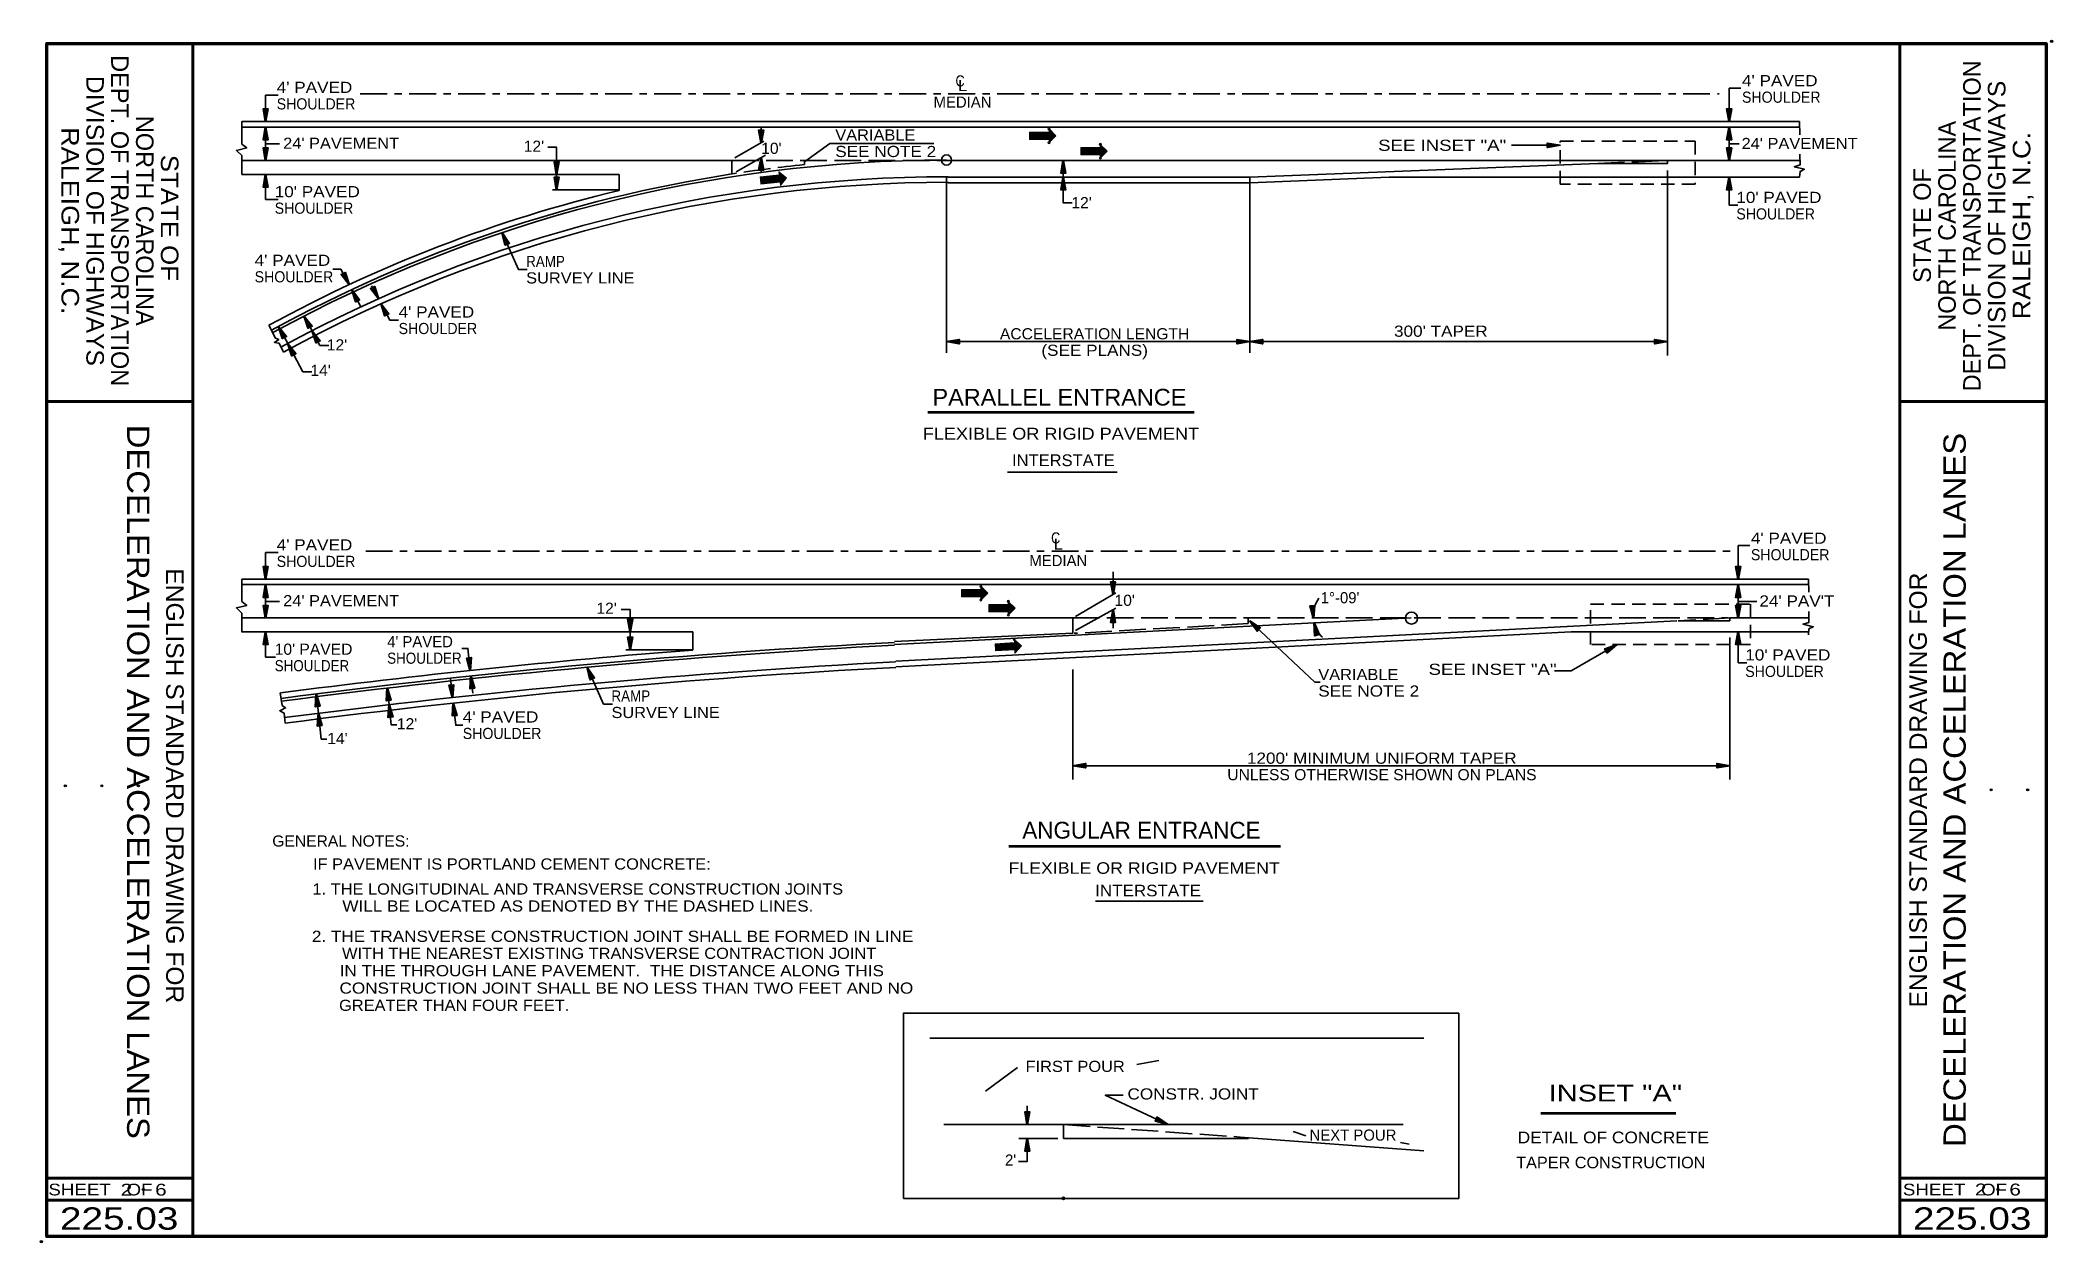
# Model space of a CAD drawing. Header units: feet. Extents: x 9999.9 to 10027, y 9999.9 to 10016.1.
import ezdxf
from ezdxf.enums import TextEntityAlignment as Align

# ---------------------------------------------------------------- set-up
doc = ezdxf.new("R2010")
doc.units = ezdxf.units.FT
doc.header["$LTSCALE"] = 0.06
doc.header["$PDMODE"] = 32
doc.header["$PDSIZE"] = 0.03
for name, pattern in [('LONG_DASH_SHORT_DASH', [9.9, 6, -1.2, 1.5, -1.2]), ('LONG_DASHED', [7.5, 6, -1.5]), ('MEDIUM_DASHED', [4.5, 3, -1.5])]:
    doc.linetypes.add(name, pattern=pattern)
for name, color, linetype, lineweight in [('14', 7, 'Continuous', 13), ('18', 7, 'Continuous', 90), ('2', 7, 'Continuous', 40), ('3', 7, 'Continuous', 35), ('60', 7, 'Continuous', 60)]:
    doc.layers.add(name, color=color, linetype=linetype, lineweight=lineweight)
doc.layers.add('61', color=7, linetype='Continuous')
doc.layers.add('63', color=7, linetype='Continuous')

msp = doc.modelspace()

# ---------------------------------------------------------------- hatches: boundary and pattern name
at = {"layer": '2'}
for points in [[(10002.946, 10015.01), (10002.916, 10015.181), (10002.976, 10015.181)], [(10022.661, 10015.01), (10022.631, 10015.181), (10022.691, 10015.181)], [(10002.946, 10014.935), (10002.976, 10014.764), (10002.916, 10014.764)], [(10009.622, 10014.726), (10009.592, 10014.896), (10009.652, 10014.896)], [(10022.661, 10014.935), (10022.691, 10014.764), (10022.631, 10014.764)], [(10002.946, 10014.485), (10002.916, 10014.655), (10002.976, 10014.655)], [(10009.622, 10014.528), (10009.652, 10014.358), (10009.592, 10014.358)], [(10020.385, 10014.692), (10020.214, 10014.662), (10020.214, 10014.722)], [(10022.661, 10014.485), (10022.631, 10014.655), (10022.691, 10014.655)], [(10002.946, 10014.298), (10002.976, 10014.127), (10002.916, 10014.127)], [(10006.867, 10014.298), (10006.837, 10014.468), (10006.897, 10014.468)], [(10006.867, 10014.092), (10006.837, 10014.263), (10006.897, 10014.263)], [(10013.691, 10014.485), (10013.721, 10014.314), (10013.661, 10014.314)], [(10013.691, 10014.26), (10013.721, 10014.09), (10013.661, 10014.09)], [(10022.661, 10014.26), (10022.691, 10014.09), (10022.631, 10014.09)], [(10006.131, 10013.515), (10006.227, 10013.371), (10006.172, 10013.347)], [(10004.071, 10012.814), (10003.964, 10012.951), (10004.018, 10012.979)], [(10004.107, 10012.748), (10004.212, 10012.612), (10004.16, 10012.584)], [(10004.466, 10012.625), (10004.36, 10012.762), (10004.413, 10012.789)], [(10003.467, 10012.393), (10003.574, 10012.258), (10003.521, 10012.229)], [(10004.502, 10012.559), (10004.608, 10012.422), (10004.554, 10012.394)], [(10003.12, 10012.254), (10003.227, 10012.118), (10003.174, 10012.09)], [(10003.573, 10012.195), (10003.68, 10012.06), (10003.627, 10012.031)], [(10012.117, 10012.048), (10012.287, 10012.078), (10012.287, 10012.018)], [(10016.204, 10012.048), (10016.034, 10012.018), (10016.034, 10012.078)], [(10016.204, 10012.048), (10016.374, 10012.078), (10016.374, 10012.018)], [(10021.83, 10012.048), (10021.659, 10012.018), (10021.659, 10012.078)], [(10003.245, 10012.022), (10003.352, 10011.887), (10003.299, 10011.858)], [(10002.946, 10008.852), (10002.916, 10009.022), (10002.976, 10009.022)], [(10022.781, 10008.852), (10022.751, 10009.022), (10022.811, 10009.022)], [(10002.946, 10008.776), (10002.976, 10008.606), (10002.916, 10008.606)], [(10014.362, 10008.643), (10014.332, 10008.814), (10014.392, 10008.814)], [(10022.781, 10008.776), (10022.811, 10008.606), (10022.751, 10008.606)], [(10002.946, 10008.326), (10002.916, 10008.497), (10002.976, 10008.497)], [(10007.857, 10008.14), (10007.827, 10008.311), (10007.887, 10008.311)], [(10014.362, 10008.439), (10014.392, 10008.269), (10014.332, 10008.269)], [(10016.199, 10008.29), (10016.344, 10008.196), (10016.302, 10008.152)], [(10017.061, 10008.324), (10017.016, 10008.492), (10017.076, 10008.497)], [(10022.781, 10008.328), (10022.751, 10008.498), (10022.811, 10008.498)], [(10002.946, 10008.139), (10002.976, 10007.969), (10002.916, 10007.969)], [(10007.857, 10007.898), (10007.827, 10008.068), (10007.887, 10008.068)], [(10017.07, 10008.263), (10017.139, 10008.104), (10017.081, 10008.09)], [(10022.781, 10008.14), (10022.811, 10007.97), (10022.751, 10007.97)], [(10005.703, 10007.622), (10005.655, 10007.788), (10005.715, 10007.795)], [(10021.149, 10007.972), (10021.017, 10007.861), (10020.987, 10007.914)], [(10005.711, 10007.548), (10005.759, 10007.382), (10005.7, 10007.375)], [(10007.28, 10007.665), (10007.376, 10007.521), (10007.32, 10007.497)], [(10003.629, 10007.306), (10003.677, 10007.141), (10003.617, 10007.134)], [(10004.586, 10007.388), (10004.634, 10007.222), (10004.574, 10007.215)], [(10005.466, 10007.257), (10005.418, 10007.423), (10005.477, 10007.43)], [(10003.657, 10007.045), (10003.705, 10006.879), (10003.646, 10006.872)], [(10004.61, 10007.161), (10004.658, 10006.996), (10004.599, 10006.988)], [(10005.475, 10007.183), (10005.523, 10007.017), (10005.463, 10007.01)], [(10013.818, 10006.34), (10013.989, 10006.37), (10013.989, 10006.31)], [(10022.67, 10006.34), (10022.499, 10006.31), (10022.499, 10006.37)], [(10013.206, 10001.508), (10013.176, 10001.678), (10013.236, 10001.678)], [(10015.098, 10001.508), (10014.932, 10001.553), (10014.957, 10001.607)], [(10013.206, 10001.321), (10013.236, 10001.15), (10013.176, 10001.15)]]:
    msp.add_hatch(color=256, dxfattribs=at).paths.add_polyline_path(points)

# ---------------------------------------------------------------- linework, layer by layer
at = {"layer": '14'}
for p, q in [((10013.238, 10014.868), (10013.544, 10014.868)), ((10013.238, 10014.865), (10013.546, 10014.865)), ((10013.238, 10014.863), (10013.548, 10014.863)), ((10013.238, 10014.86), (10013.551, 10014.86)), ((10013.238, 10014.857), (10013.554, 10014.857)), ((10013.238, 10014.854), (10013.557, 10014.854)), ((10013.238, 10014.852), (10013.559, 10014.852)), ((10013.238, 10014.85), (10013.562, 10014.85)), ((10013.238, 10014.847), (10013.564, 10014.847)), ((10013.238, 10014.845), (10013.566, 10014.845)), ((10013.238, 10014.841), (10013.57, 10014.841)), ((10013.238, 10014.839), (10013.572, 10014.839)), ((10013.238, 10014.836), (10013.575, 10014.836)), ((10013.238, 10014.834), (10013.577, 10014.834)), ((10013.238, 10014.832), (10013.58, 10014.832)), ((10013.238, 10014.829), (10013.582, 10014.829)), ((10013.238, 10014.826), (10013.586, 10014.826)), ((10013.238, 10014.823), (10013.588, 10014.823)), ((10013.238, 10014.821), (10013.59, 10014.821)), ((10013.238, 10014.818), (10013.59, 10014.818)), ((10013.238, 10014.816), (10013.588, 10014.816)), ((10013.238, 10014.814), (10013.586, 10014.814)), ((10013.238, 10014.811), (10013.583, 10014.811)), ((10013.238, 10014.808), (10013.58, 10014.808)), ((10013.238, 10014.805), (10013.577, 10014.805)), ((10013.238, 10014.803), (10013.575, 10014.803)), ((10013.238, 10014.8), (10013.572, 10014.8)), ((10013.238, 10014.798), (10013.57, 10014.798)), ((10013.238, 10014.796), (10013.568, 10014.796)), ((10013.238, 10014.792), (10013.564, 10014.792)), ((10013.238, 10014.79), (10013.562, 10014.79)), ((10013.238, 10014.787), (10013.559, 10014.787)), ((10013.238, 10014.785), (10013.557, 10014.785)), ((10013.238, 10014.782), (10013.554, 10014.782)), ((10013.499, 10014.91), (10013.502, 10014.91)), ((10013.499, 10014.906), (10013.505, 10014.906)), ((10013.499, 10014.904), (10013.508, 10014.904)), ((10013.499, 10014.901), (10013.51, 10014.901)), ((10013.499, 10014.899), (10013.512, 10014.899)), ((10013.499, 10014.896), (10013.515, 10014.896)), ((10013.499, 10014.894), (10013.517, 10014.894)), ((10013.499, 10014.89), (10013.521, 10014.89)), ((10013.499, 10014.888), (10013.523, 10014.888)), ((10013.499, 10014.886), (10013.526, 10014.886)), ((10013.499, 10014.883), (10013.528, 10014.883)), ((10013.499, 10014.881), (10013.53, 10014.881)), ((10013.499, 10014.878), (10013.533, 10014.878)), ((10013.499, 10014.876), (10013.535, 10014.876)), ((10013.499, 10014.872), (10013.539, 10014.872)), ((10013.499, 10014.87), (10013.541, 10014.87)), ((10013.238, 10014.776), (10013.548, 10014.776)), ((10013.238, 10014.774), (10013.546, 10014.774)), ((10013.238, 10014.772), (10013.544, 10014.772)), ((10013.499, 10014.769), (10013.541, 10014.769)), ((10013.499, 10014.767), (10013.539, 10014.767)), ((10013.499, 10014.764), (10013.536, 10014.764)), ((10013.499, 10014.761), (10013.533, 10014.761)), ((10013.499, 10014.758), (10013.53, 10014.758)), ((10013.499, 10014.756), (10013.528, 10014.756)), ((10013.499, 10014.754), (10013.526, 10014.754)), ((10013.499, 10014.751), (10013.523, 10014.751)), ((10013.499, 10014.749), (10013.521, 10014.749)), ((10013.499, 10014.746), (10013.518, 10014.746)), ((10013.499, 10014.743), (10013.515, 10014.743)), ((10013.499, 10014.74), (10013.512, 10014.74)), ((10013.499, 10014.738), (10013.51, 10014.738)), ((10013.499, 10014.736), (10013.508, 10014.736)), ((10013.499, 10014.733), (10013.505, 10014.733)), ((10013.499, 10014.731), (10013.503, 10014.731)), ((10013.929, 10014.659), (10014.235, 10014.659)), ((10013.929, 10014.656), (10014.237, 10014.656)), ((10013.929, 10014.654), (10014.24, 10014.654)), ((10013.929, 10014.652), (10014.242, 10014.652)), ((10013.929, 10014.648), (10014.246, 10014.648)), ((10013.929, 10014.646), (10014.248, 10014.646)), ((10013.929, 10014.643), (10014.25, 10014.643)), ((10013.929, 10014.641), (10014.253, 10014.641)), ((10013.929, 10014.638), (10014.255, 10014.638)), ((10013.929, 10014.636), (10014.258, 10014.636)), ((10013.929, 10014.632), (10014.261, 10014.632)), ((10013.929, 10014.63), (10014.264, 10014.63)), ((10013.929, 10014.628), (10014.266, 10014.628)), ((10013.929, 10014.625), (10014.268, 10014.625)), ((10013.929, 10014.623), (10014.271, 10014.623)), ((10013.929, 10014.62), (10014.273, 10014.62)), ((10013.929, 10014.617), (10014.277, 10014.617)), ((10013.929, 10014.614), (10014.279, 10014.614)), ((10013.929, 10014.612), (10014.282, 10014.612)), ((10013.929, 10014.61), (10014.282, 10014.61)), ((10013.929, 10014.607), (10014.279, 10014.607)), ((10013.929, 10014.605), (10014.277, 10014.605)), ((10013.929, 10014.602), (10014.274, 10014.602)), ((10013.929, 10014.599), (10014.271, 10014.599)), ((10013.929, 10014.596), (10014.268, 10014.596)), ((10013.929, 10014.594), (10014.266, 10014.594)), ((10013.929, 10014.592), (10014.264, 10014.592)), ((10013.929, 10014.589), (10014.261, 10014.589)), ((10013.929, 10014.587), (10014.259, 10014.587)), ((10013.929, 10014.583), (10014.255, 10014.583)), ((10013.929, 10014.581), (10014.253, 10014.581)), ((10013.929, 10014.578), (10014.25, 10014.578)), ((10013.929, 10014.576), (10014.248, 10014.576)), ((10013.929, 10014.574), (10014.246, 10014.574)), ((10013.929, 10014.568), (10014.24, 10014.568)), ((10013.929, 10014.565), (10014.237, 10014.565)), ((10013.929, 10014.563), (10014.235, 10014.563)), ((10014.19, 10014.701), (10014.193, 10014.701)), ((10014.19, 10014.697), (10014.196, 10014.697)), ((10014.19, 10014.695), (10014.199, 10014.695)), ((10014.19, 10014.692), (10014.201, 10014.692)), ((10014.19, 10014.69), (10014.204, 10014.69)), ((10014.19, 10014.688), (10014.206, 10014.688)), ((10014.19, 10014.685), (10014.208, 10014.685)), ((10014.19, 10014.682), (10014.212, 10014.682)), ((10014.19, 10014.679), (10014.214, 10014.679)), ((10014.19, 10014.677), (10014.217, 10014.677)), ((10014.19, 10014.674), (10014.219, 10014.674)), ((10014.19, 10014.672), (10014.222, 10014.672)), ((10014.19, 10014.67), (10014.224, 10014.67)), ((10014.19, 10014.667), (10014.226, 10014.667)), ((10014.19, 10014.664), (10014.23, 10014.664)), ((10014.19, 10014.661), (10014.232, 10014.661)), ((10014.19, 10014.56), (10014.232, 10014.56)), ((10014.19, 10014.558), (10014.23, 10014.558)), ((10014.19, 10014.556), (10014.228, 10014.556)), ((10014.19, 10014.552), (10014.224, 10014.552)), ((10014.19, 10014.55), (10014.222, 10014.55)), ((10014.19, 10014.547), (10014.219, 10014.547)), ((10014.19, 10014.545), (10014.217, 10014.545)), ((10014.19, 10014.542), (10014.214, 10014.542)), ((10014.19, 10014.54), (10014.212, 10014.54)), ((10014.19, 10014.538), (10014.21, 10014.538)), ((10014.19, 10014.534), (10014.206, 10014.534)), ((10014.19, 10014.532), (10014.204, 10014.532)), ((10014.19, 10014.529), (10014.201, 10014.529)), ((10014.19, 10014.527), (10014.199, 10014.527)), ((10014.19, 10014.524), (10014.196, 10014.524)), ((10014.19, 10014.522), (10014.194, 10014.522)), ((10009.606, 10014.265), (10009.91, 10014.298)), ((10009.606, 10014.263), (10009.912, 10014.295)), ((10009.606, 10014.26), (10009.916, 10014.293)), ((10009.606, 10014.258), (10009.918, 10014.29)), ((10009.608, 10014.254), (10009.921, 10014.288)), ((10009.608, 10014.252), (10009.924, 10014.286)), ((10009.608, 10014.25), (10009.927, 10014.283)), ((10009.608, 10014.247), (10009.93, 10014.281)), ((10009.609, 10014.245), (10009.933, 10014.278)), ((10009.609, 10014.242), (10009.935, 10014.276)), ((10009.609, 10014.24), (10009.939, 10014.274)), ((10009.609, 10014.236), (10009.941, 10014.271)), ((10009.609, 10014.234), (10009.944, 10014.27)), ((10009.61, 10014.232), (10009.947, 10014.268)), ((10009.61, 10014.229), (10009.95, 10014.265)), ((10009.61, 10014.227), (10009.953, 10014.263)), ((10009.61, 10014.224), (10009.956, 10014.26)), ((10009.611, 10014.222), (10009.958, 10014.258)), ((10009.611, 10014.218), (10009.962, 10014.256)), ((10009.611, 10014.216), (10009.962, 10014.253)), ((10009.611, 10014.214), (10009.959, 10014.251)), ((10009.612, 10014.211), (10009.957, 10014.247)), ((10009.612, 10014.209), (10009.954, 10014.245)), ((10009.612, 10014.206), (10009.952, 10014.241)), ((10009.612, 10014.203), (10009.951, 10014.239)), ((10009.861, 10014.336), (10009.862, 10014.336)), ((10009.862, 10014.334), (10009.864, 10014.334)), ((10009.862, 10014.331), (10009.867, 10014.331)), ((10009.862, 10014.329), (10009.87, 10014.33)), ((10009.862, 10014.326), (10009.873, 10014.328)), ((10009.863, 10014.324), (10009.875, 10014.325)), ((10009.863, 10014.32), (10009.879, 10014.323)), ((10009.863, 10014.318), (10009.881, 10014.32)), ((10009.863, 10014.316), (10009.885, 10014.318)), ((10009.863, 10014.313), (10009.887, 10014.316)), ((10009.864, 10014.311), (10009.89, 10014.313)), ((10009.864, 10014.308), (10009.893, 10014.311)), ((10009.864, 10014.306), (10009.896, 10014.308)), ((10009.864, 10014.302), (10009.898, 10014.306)), ((10009.866, 10014.3), (10009.902, 10014.304)), ((10009.866, 10014.298), (10009.904, 10014.301)), ((10009.866, 10014.295), (10009.908, 10014.3)), ((10009.612, 10014.2), (10009.948, 10014.236)), ((10009.614, 10014.198), (10009.946, 10014.233)), ((10009.614, 10014.196), (10009.944, 10014.23)), ((10009.614, 10014.193), (10009.941, 10014.228)), ((10009.614, 10014.191), (10009.939, 10014.224)), ((10009.615, 10014.188), (10009.936, 10014.222)), ((10009.615, 10014.185), (10009.934, 10014.218)), ((10009.615, 10014.182), (10009.932, 10014.216)), ((10009.615, 10014.18), (10009.929, 10014.214)), ((10009.616, 10014.175), (10009.924, 10014.208)), ((10009.616, 10014.173), (10009.922, 10014.205)), ((10009.616, 10014.17), (10009.921, 10014.202)), ((10009.876, 10014.194), (10009.918, 10014.199)), ((10009.876, 10014.192), (10009.916, 10014.196)), ((10009.876, 10014.19), (10009.914, 10014.193)), ((10009.878, 10014.187), (10009.911, 10014.191)), ((10009.878, 10014.185), (10009.909, 10014.187)), ((10009.878, 10014.181), (10009.906, 10014.185)), ((10009.878, 10014.179), (10009.904, 10014.182)), ((10009.878, 10014.176), (10009.902, 10014.179)), ((10009.879, 10014.174), (10009.899, 10014.176)), ((10009.879, 10014.172), (10009.897, 10014.173)), ((10009.879, 10014.169), (10009.894, 10014.17)), ((10009.879, 10014.167), (10009.892, 10014.168)), ((10009.88, 10014.163), (10009.891, 10014.164)), ((10009.88, 10014.161), (10009.888, 10014.162)), ((10009.88, 10014.158), (10009.886, 10014.16)), ((10009.88, 10014.156), (10009.884, 10014.156)), ((10009.88, 10014.154), (10009.881, 10014.154)), ((10012.32, 10008.71), (10012.626, 10008.71)), ((10012.32, 10008.708), (10012.628, 10008.708)), ((10012.32, 10008.706), (10012.63, 10008.706)), ((10012.32, 10008.703), (10012.633, 10008.703)), ((10012.32, 10008.7), (10012.636, 10008.7)), ((10012.32, 10008.697), (10012.639, 10008.697)), ((10012.32, 10008.695), (10012.641, 10008.695)), ((10012.32, 10008.692), (10012.644, 10008.692)), ((10012.32, 10008.69), (10012.646, 10008.69)), ((10012.32, 10008.688), (10012.648, 10008.688)), ((10012.32, 10008.684), (10012.652, 10008.684)), ((10012.32, 10008.682), (10012.654, 10008.682)), ((10012.32, 10008.679), (10012.657, 10008.679)), ((10012.32, 10008.677), (10012.659, 10008.677)), ((10012.32, 10008.674), (10012.662, 10008.674)), ((10012.32, 10008.672), (10012.664, 10008.672)), ((10012.32, 10008.668), (10012.668, 10008.668)), ((10012.32, 10008.666), (10012.67, 10008.666)), ((10012.32, 10008.664), (10012.672, 10008.664)), ((10012.32, 10008.661), (10012.672, 10008.661)), ((10012.32, 10008.659), (10012.67, 10008.659)), ((10012.32, 10008.656), (10012.668, 10008.656)), ((10012.32, 10008.654), (10012.665, 10008.654)), ((10012.32, 10008.65), (10012.662, 10008.65)), ((10012.32, 10008.648), (10012.659, 10008.648)), ((10012.32, 10008.646), (10012.657, 10008.646)), ((10012.32, 10008.643), (10012.654, 10008.643)), ((10012.32, 10008.641), (10012.652, 10008.641)), ((10012.32, 10008.638), (10012.65, 10008.638)), ((10012.32, 10008.635), (10012.646, 10008.635)), ((10012.32, 10008.632), (10012.644, 10008.632)), ((10012.32, 10008.63), (10012.641, 10008.63)), ((10012.32, 10008.628), (10012.639, 10008.628)), ((10012.32, 10008.625), (10012.636, 10008.625)), ((10012.32, 10008.619), (10012.63, 10008.619)), ((10012.32, 10008.617), (10012.628, 10008.617)), ((10012.32, 10008.614), (10012.626, 10008.614)), ((10012.581, 10008.752), (10012.584, 10008.752)), ((10012.581, 10008.749), (10012.587, 10008.749)), ((10012.581, 10008.746), (10012.59, 10008.746)), ((10012.581, 10008.744), (10012.592, 10008.744)), ((10012.581, 10008.742), (10012.594, 10008.742)), ((10012.581, 10008.739), (10012.597, 10008.739)), ((10012.581, 10008.737), (10012.599, 10008.737)), ((10012.581, 10008.733), (10012.603, 10008.733)), ((10012.581, 10008.731), (10012.605, 10008.731)), ((10012.581, 10008.728), (10012.608, 10008.728)), ((10012.581, 10008.726), (10012.61, 10008.726)), ((10012.581, 10008.724), (10012.612, 10008.724)), ((10012.581, 10008.721), (10012.615, 10008.721)), ((10012.581, 10008.719), (10012.617, 10008.719)), ((10012.581, 10008.715), (10012.621, 10008.715)), ((10012.581, 10008.713), (10012.623, 10008.713)), ((10012.581, 10008.612), (10012.623, 10008.612)), ((10012.581, 10008.61), (10012.621, 10008.61)), ((10012.581, 10008.607), (10012.618, 10008.607)), ((10012.581, 10008.604), (10012.615, 10008.604)), ((10012.581, 10008.601), (10012.612, 10008.601)), ((10012.581, 10008.599), (10012.61, 10008.599)), ((10012.581, 10008.596), (10012.608, 10008.596)), ((10012.581, 10008.594), (10012.605, 10008.594)), ((10012.581, 10008.592), (10012.603, 10008.592)), ((10012.581, 10008.589), (10012.6, 10008.589)), ((10012.581, 10008.586), (10012.597, 10008.586)), ((10012.581, 10008.583), (10012.594, 10008.583)), ((10012.581, 10008.581), (10012.592, 10008.581)), ((10012.581, 10008.578), (10012.59, 10008.578)), ((10012.581, 10008.576), (10012.587, 10008.576)), ((10012.581, 10008.574), (10012.585, 10008.574)), ((10012.95, 10008.548), (10012.952, 10008.548)), ((10012.95, 10008.545), (10012.956, 10008.545)), ((10012.688, 10008.506), (10012.994, 10008.506)), ((10012.688, 10008.504), (10012.996, 10008.504)), ((10012.688, 10008.502), (10012.999, 10008.502)), ((10012.688, 10008.499), (10013.001, 10008.499)), ((10012.688, 10008.496), (10013.005, 10008.496)), ((10012.688, 10008.493), (10013.007, 10008.493)), ((10012.688, 10008.491), (10013.01, 10008.491)), ((10012.688, 10008.488), (10013.012, 10008.488)), ((10012.688, 10008.486), (10013.014, 10008.486)), ((10012.688, 10008.484), (10013.017, 10008.484)), ((10012.688, 10008.48), (10013.02, 10008.48)), ((10012.688, 10008.478), (10013.023, 10008.478)), ((10012.688, 10008.475), (10013.025, 10008.475)), ((10012.688, 10008.473), (10013.028, 10008.473)), ((10012.688, 10008.47), (10013.03, 10008.47)), ((10012.688, 10008.468), (10013.032, 10008.468)), ((10012.688, 10008.464), (10013.036, 10008.464)), ((10012.688, 10008.462), (10013.038, 10008.462)), ((10012.688, 10008.46), (10013.041, 10008.46)), ((10012.688, 10008.457), (10013.041, 10008.457)), ((10012.688, 10008.455), (10013.038, 10008.455)), ((10012.688, 10008.452), (10013.036, 10008.452)), ((10012.688, 10008.45), (10013.034, 10008.45)), ((10012.688, 10008.446), (10013.03, 10008.446)), ((10012.688, 10008.444), (10013.028, 10008.444)), ((10012.688, 10008.442), (10013.025, 10008.442)), ((10012.688, 10008.439), (10013.023, 10008.439)), ((10012.688, 10008.437), (10013.02, 10008.437)), ((10012.688, 10008.434), (10013.018, 10008.434)), ((10012.688, 10008.431), (10013.014, 10008.431)), ((10012.688, 10008.428), (10013.012, 10008.428)), ((10012.688, 10008.426), (10013.01, 10008.426)), ((10012.688, 10008.424), (10013.007, 10008.424)), ((10012.688, 10008.421), (10013.005, 10008.421)), ((10012.688, 10008.415), (10012.999, 10008.415)), ((10012.688, 10008.413), (10012.996, 10008.413)), ((10012.688, 10008.41), (10012.994, 10008.41)), ((10012.95, 10008.542), (10012.958, 10008.542)), ((10012.95, 10008.54), (10012.96, 10008.54)), ((10012.95, 10008.538), (10012.963, 10008.538)), ((10012.95, 10008.535), (10012.965, 10008.535)), ((10012.95, 10008.533), (10012.968, 10008.533)), ((10012.95, 10008.529), (10012.971, 10008.529)), ((10012.95, 10008.527), (10012.974, 10008.527)), ((10012.95, 10008.524), (10012.976, 10008.524)), ((10012.95, 10008.522), (10012.978, 10008.522)), ((10012.95, 10008.52), (10012.981, 10008.52)), ((10012.95, 10008.517), (10012.983, 10008.517)), ((10012.95, 10008.515), (10012.986, 10008.515)), ((10012.95, 10008.511), (10012.989, 10008.511)), ((10012.95, 10008.509), (10012.992, 10008.509)), ((10012.95, 10008.408), (10012.992, 10008.408)), ((10012.95, 10008.406), (10012.989, 10008.406)), ((10012.95, 10008.403), (10012.987, 10008.403)), ((10012.95, 10008.4), (10012.983, 10008.4)), ((10012.95, 10008.397), (10012.981, 10008.397)), ((10012.95, 10008.395), (10012.978, 10008.395)), ((10012.95, 10008.392), (10012.976, 10008.392)), ((10012.95, 10008.39), (10012.974, 10008.39)), ((10012.95, 10008.388), (10012.971, 10008.388)), ((10012.95, 10008.385), (10012.969, 10008.385)), ((10012.95, 10008.382), (10012.965, 10008.382)), ((10012.95, 10008.379), (10012.963, 10008.379)), ((10012.95, 10008.377), (10012.96, 10008.377)), ((10012.95, 10008.374), (10012.958, 10008.374)), ((10012.95, 10008.372), (10012.956, 10008.372)), ((10012.95, 10008.37), (10012.953, 10008.37)), ((10013.03, 10008.036), (10013.034, 10008.037)), ((10013.03, 10008.034), (10013.036, 10008.035)), ((10013.03, 10008.031), (10013.038, 10008.032)), ((10013.031, 10008.029), (10013.041, 10008.029)), ((10013.031, 10008.026), (10013.044, 10008.026)), ((10013.031, 10008.024), (10013.047, 10008.024)), ((10013.031, 10008.022), (10013.049, 10008.022)), ((10013.031, 10008.018), (10013.052, 10008.019)), ((10013.031, 10008.016), (10013.055, 10008.017)), ((10013.031, 10008.013), (10013.058, 10008.014)), ((10013.031, 10008.011), (10013.06, 10008.012)), ((10013.031, 10008.008), (10013.064, 10008.01)), ((10013.032, 10008.006), (10013.066, 10008.007)), ((10013.032, 10008.002), (10013.068, 10008.005)), ((10012.772, 10007.982), (10013.077, 10007.998)), ((10012.772, 10007.978), (10013.079, 10007.995)), ((10012.772, 10007.976), (10013.082, 10007.993)), ((10012.772, 10007.974), (10013.085, 10007.99)), ((10012.772, 10007.971), (10013.088, 10007.988)), ((10012.772, 10007.969), (10013.09, 10007.986)), ((10012.772, 10007.966), (10013.094, 10007.983)), ((10012.772, 10007.963), (10013.096, 10007.981)), ((10012.773, 10007.96), (10013.098, 10007.978)), ((10012.773, 10007.958), (10013.101, 10007.976)), ((10012.773, 10007.956), (10013.104, 10007.972)), ((10012.773, 10007.953), (10013.107, 10007.97)), ((10012.773, 10007.951), (10013.109, 10007.968)), ((10012.773, 10007.948), (10013.112, 10007.965)), ((10012.773, 10007.945), (10013.115, 10007.963)), ((10012.773, 10007.942), (10013.118, 10007.96)), ((10012.773, 10007.94), (10013.12, 10007.958)), ((10012.774, 10007.938), (10013.124, 10007.956)), ((10012.774, 10007.935), (10013.126, 10007.953)), ((10012.774, 10007.933), (10013.126, 10007.951)), ((10012.774, 10007.929), (10013.124, 10007.948)), ((10012.774, 10007.927), (10013.121, 10007.945)), ((10012.774, 10007.924), (10013.119, 10007.942)), ((10012.774, 10007.922), (10013.116, 10007.94)), ((10012.774, 10007.92), (10013.114, 10007.938)), ((10012.774, 10007.917), (10013.112, 10007.934)), ((10012.776, 10007.914), (10013.109, 10007.932)), ((10012.776, 10007.911), (10013.107, 10007.929)), ((10012.776, 10007.909), (10013.104, 10007.927)), ((10012.776, 10007.906), (10013.102, 10007.923)), ((10012.776, 10007.904), (10013.1, 10007.921)), ((10012.776, 10007.902), (10013.097, 10007.918)), ((10012.776, 10007.899), (10013.094, 10007.915)), ((10012.776, 10007.896), (10013.091, 10007.912)), ((10012.777, 10007.891), (10013.086, 10007.908)), ((10012.777, 10007.888), (10013.084, 10007.904)), ((10012.777, 10007.886), (10013.082, 10007.902)), ((10013.032, 10008), (10013.071, 10008.002)), ((10013.032, 10007.998), (10013.074, 10008)), ((10013.037, 10007.897), (10013.079, 10007.899)), ((10013.037, 10007.894), (10013.077, 10007.897)), ((10013.038, 10007.892), (10013.074, 10007.893)), ((10013.038, 10007.89), (10013.072, 10007.891)), ((10013.038, 10007.886), (10013.07, 10007.888)), ((10013.038, 10007.884), (10013.067, 10007.885)), ((10013.038, 10007.881), (10013.065, 10007.882)), ((10013.038, 10007.879), (10013.062, 10007.88)), ((10013.038, 10007.876), (10013.06, 10007.878)), ((10013.038, 10007.874), (10013.058, 10007.874)), ((10013.038, 10007.87), (10013.055, 10007.872)), ((10013.04, 10007.868), (10013.053, 10007.869)), ((10013.04, 10007.866), (10013.05, 10007.867)), ((10013.04, 10007.863), (10013.048, 10007.863)), ((10013.04, 10007.861), (10013.046, 10007.861)), ((10013.04, 10007.858), (10013.043, 10007.858)), ((10013.04, 10007.855), (10013.041, 10007.856))]:
    msp.add_line(p, q, dxfattribs=at)
for points in [[(10013.499, 10014.912), (10013.592, 10014.82), (10013.499, 10014.727), (10013.499, 10014.77), (10013.238, 10014.77), (10013.238, 10014.781), (10013.238, 10014.869), (10013.499, 10014.869)], [(10014.19, 10014.703), (10014.283, 10014.611), (10014.19, 10014.518), (10014.19, 10014.562), (10013.929, 10014.562), (10013.929, 10014.572), (10013.929, 10014.66), (10014.19, 10014.66)], [(10012.581, 10008.755), (10012.674, 10008.662), (10012.581, 10008.57), (10012.581, 10008.613), (10012.32, 10008.613), (10012.32, 10008.624), (10012.32, 10008.712), (10012.581, 10008.712)], [(10012.95, 10008.551), (10013.042, 10008.458), (10012.95, 10008.366), (10012.95, 10008.409), (10012.688, 10008.409), (10012.688, 10008.42), (10012.688, 10008.508), (10012.95, 10008.508)], [(10013.03, 10008.04), (10013.127, 10007.952), (10013.04, 10007.855), (10013.037, 10007.898), (10012.777, 10007.885), (10012.776, 10007.896), (10012.772, 10007.982), (10013.032, 10007.996)]]:
    msp.add_lwpolyline(points, close=True, dxfattribs=at)
for points in [[(10013.238, 10014.78), (10013.238, 10014.78), (10013.552, 10014.78)], [(10013.929, 10014.571), (10013.929, 10014.571), (10014.243, 10014.571)], [(10009.615, 10014.179), (10009.606, 10014.266), (10009.866, 10014.293), (10009.861, 10014.336)], [(10009.861, 10014.336), (10009.963, 10014.254), (10009.881, 10014.152), (10009.876, 10014.196), (10009.616, 10014.169), (10009.615, 10014.18)], [(10009.615, 10014.178), (10009.615, 10014.178), (10009.927, 10014.21)], [(10012.32, 10008.623), (10012.32, 10008.623), (10012.634, 10008.623)], [(10012.688, 10008.419), (10012.688, 10008.419), (10013.002, 10008.419)], [(10012.776, 10007.893), (10012.776, 10007.893), (10013.089, 10007.91)]]:
    msp.add_lwpolyline(points, dxfattribs=at)
for p in [(10013.499, 10014.912), (10013.499, 10014.727), (10014.19, 10014.703), (10014.19, 10014.518), (10012.581, 10008.755), (10012.581, 10008.57), (10012.95, 10008.551), (10012.95, 10008.366), (10013.03, 10008.04)]:
    msp.add_point(p, dxfattribs=at)
at = {"layer": '18'}
msp.add_lwpolyline([(10000, 10000), (10000, 10016.063), (10026.929, 10016.063), (10026.929, 10000)], close=True, dxfattribs=at)
at = {"layer": '2'}
for points in [[(10002.946, 10015.01), (10002.916, 10015.181), (10002.976, 10015.181)], [(10022.661, 10015.01), (10022.631, 10015.181), (10022.691, 10015.181)], [(10002.946, 10014.935), (10002.976, 10014.764), (10002.916, 10014.764)], [(10009.622, 10014.726), (10009.592, 10014.896), (10009.652, 10014.896)], [(10022.661, 10014.935), (10022.691, 10014.764), (10022.631, 10014.764)], [(10002.946, 10014.485), (10002.916, 10014.655), (10002.976, 10014.655)], [(10009.622, 10014.528), (10009.652, 10014.358), (10009.592, 10014.358)], [(10020.385, 10014.692), (10020.214, 10014.662), (10020.214, 10014.722)], [(10022.661, 10014.485), (10022.631, 10014.655), (10022.691, 10014.655)], [(10002.946, 10014.298), (10002.976, 10014.127), (10002.916, 10014.127)], [(10006.867, 10014.298), (10006.837, 10014.468), (10006.897, 10014.468)], [(10006.867, 10014.092), (10006.837, 10014.263), (10006.897, 10014.263)], [(10013.691, 10014.485), (10013.721, 10014.314), (10013.661, 10014.314)], [(10013.691, 10014.26), (10013.721, 10014.09), (10013.661, 10014.09)], [(10022.661, 10014.26), (10022.691, 10014.09), (10022.631, 10014.09)], [(10006.131, 10013.515), (10006.227, 10013.371), (10006.172, 10013.347)], [(10004.071, 10012.814), (10003.964, 10012.951), (10004.018, 10012.979)], [(10004.107, 10012.748), (10004.212, 10012.612), (10004.16, 10012.584)], [(10004.466, 10012.625), (10004.36, 10012.762), (10004.413, 10012.789)], [(10003.467, 10012.393), (10003.574, 10012.258), (10003.521, 10012.229)], [(10004.502, 10012.559), (10004.608, 10012.422), (10004.554, 10012.394)], [(10003.12, 10012.254), (10003.227, 10012.118), (10003.174, 10012.09)], [(10003.573, 10012.195), (10003.68, 10012.06), (10003.627, 10012.031)], [(10012.117, 10012.048), (10012.287, 10012.078), (10012.287, 10012.018)], [(10016.204, 10012.048), (10016.034, 10012.018), (10016.034, 10012.078)], [(10016.204, 10012.048), (10016.374, 10012.078), (10016.374, 10012.018)], [(10021.83, 10012.048), (10021.659, 10012.018), (10021.659, 10012.078)], [(10003.245, 10012.022), (10003.352, 10011.887), (10003.299, 10011.858)], [(10002.946, 10008.852), (10002.916, 10009.022), (10002.976, 10009.022)], [(10022.781, 10008.852), (10022.751, 10009.022), (10022.811, 10009.022)], [(10002.946, 10008.776), (10002.976, 10008.606), (10002.916, 10008.606)], [(10014.362, 10008.643), (10014.332, 10008.814), (10014.392, 10008.814)], [(10022.781, 10008.776), (10022.811, 10008.606), (10022.751, 10008.606)], [(10002.946, 10008.326), (10002.916, 10008.497), (10002.976, 10008.497)], [(10007.857, 10008.14), (10007.827, 10008.311), (10007.887, 10008.311)], [(10014.362, 10008.439), (10014.392, 10008.269), (10014.332, 10008.269)], [(10016.199, 10008.29), (10016.344, 10008.196), (10016.302, 10008.152)], [(10017.061, 10008.324), (10017.016, 10008.492), (10017.076, 10008.497)], [(10022.781, 10008.328), (10022.751, 10008.498), (10022.811, 10008.498)], [(10002.946, 10008.139), (10002.976, 10007.969), (10002.916, 10007.969)], [(10007.857, 10007.898), (10007.827, 10008.068), (10007.887, 10008.068)], [(10017.07, 10008.263), (10017.139, 10008.104), (10017.081, 10008.09)], [(10022.781, 10008.14), (10022.811, 10007.97), (10022.751, 10007.97)], [(10005.703, 10007.622), (10005.655, 10007.788), (10005.715, 10007.795)], [(10021.149, 10007.972), (10021.017, 10007.861), (10020.987, 10007.914)], [(10005.711, 10007.548), (10005.759, 10007.382), (10005.7, 10007.375)], [(10007.28, 10007.665), (10007.376, 10007.521), (10007.32, 10007.497)], [(10003.629, 10007.306), (10003.677, 10007.141), (10003.617, 10007.134)], [(10004.586, 10007.388), (10004.634, 10007.222), (10004.574, 10007.215)], [(10005.466, 10007.257), (10005.418, 10007.423), (10005.477, 10007.43)], [(10003.657, 10007.045), (10003.705, 10006.879), (10003.646, 10006.872)], [(10004.61, 10007.161), (10004.658, 10006.996), (10004.599, 10006.988)], [(10005.475, 10007.183), (10005.523, 10007.017), (10005.463, 10007.01)], [(10013.818, 10006.34), (10013.989, 10006.37), (10013.989, 10006.31)], [(10022.67, 10006.34), (10022.499, 10006.31), (10022.499, 10006.37)], [(10013.206, 10001.508), (10013.176, 10001.678), (10013.236, 10001.678)], [(10015.098, 10001.508), (10014.932, 10001.553), (10014.957, 10001.607)], [(10013.206, 10001.321), (10013.236, 10001.15), (10013.176, 10001.15)]]:
    msp.add_lwpolyline(points, close=True, dxfattribs=at)
at = {"layer": '3'}
for p, q in [((10002.946, 10015.01), (10002.946, 10015.367)), ((10002.946, 10015.367), (10003.117, 10015.367)), ((10022.661, 10015.01), (10022.661, 10015.46)), ((10022.661, 10015.46), (10022.818, 10015.46)), ((10002.625, 10015.01), (10023.609, 10015.01)), ((10002.625, 10014.935), (10023.61, 10014.935)), ((10002.946, 10014.485), (10002.946, 10014.935)), ((10009.622, 10014.726), (10009.622, 10014.924)), ((10022.661, 10014.485), (10022.661, 10014.935)), ((10023.612, 10014.833), (10023.609, 10015.01)), ((10002.946, 10014.71), (10003.135, 10014.71)), ((10009.267, 10014.522), (10009.659, 10014.748)), ((10009.285, 10014.335), (10009.678, 10014.56)), ((10009.622, 10014.33), (10009.622, 10014.528)), ((10010.546, 10014.715), (10010.204, 10014.467)), ((10010.546, 10014.715), (10011.949, 10014.715)), ((10019.73, 10014.692), (10020.385, 10014.692)), ((10022.661, 10014.71), (10022.793, 10014.71)), ((10002.625, 10014.485), (10009.228, 10014.485)), ((10002.625, 10014.298), (10007.709, 10014.298)), ((10002.946, 10013.96), (10002.946, 10014.298)), ((10006.867, 10014.092), (10006.867, 10014.298)), ((10007.709, 10014.298), (10007.709, 10014.084)), ((10009.228, 10014.306), (10009.228, 10014.485)), ((10012.117, 10014.26), (10012.117, 10011.898)), ((10012.135, 10014.485), (10021.83, 10014.485)), ((10016.204, 10014.26), (10012.135, 10014.26)), ((10013.691, 10014.26), (10013.691, 10014.485)), ((10016.204, 10014.26), (10020.891, 10014.448)), ((10016.204, 10014.26), (10016.204, 10011.898)), ((10021.83, 10014.485), (10023.615, 10014.485)), ((10021.83, 10014.354), (10021.83, 10011.86)), ((10022.661, 10013.885), (10022.661, 10014.26)), ((10007.709, 10014.092), (10006.809, 10014.092)), ((10016.204, 10014.185), (10012.135, 10014.185)), ((10002.946, 10013.96), (10003.117, 10013.96)), ((10022.661, 10013.885), (10022.779, 10013.885)), ((10004.229, 10012.517), (10004.107, 10012.748)), ((10004.466, 10012.625), (10004.374, 10012.798)), ((10003.573, 10012.195), (10003.467, 10012.393)), ((10003.12, 10012.254), (10003.245, 10012.022)), ((10016.204, 10012.048), (10012.117, 10012.048)), ((10016.204, 10012.048), (10021.83, 10012.048)), ((10012.938, 10010.293), (10014.417, 10010.293)), ((10002.946, 10008.852), (10002.946, 10009.208)), ((10002.946, 10009.208), (10003.117, 10009.208)), ((10022.781, 10008.852), (10022.781, 10009.302)), ((10022.781, 10009.302), (10022.938, 10009.302)), ((10002.625, 10008.852), (10023.729, 10008.852)), ((10014.362, 10008.643), (10014.362, 10008.95)), ((10023.732, 10008.674), (10023.729, 10008.852)), ((10002.625, 10008.778), (10023.73, 10008.778)), ((10002.946, 10008.326), (10002.946, 10008.776)), ((10002.946, 10008.552), (10003.135, 10008.552)), ((10013.857, 10008.347), (10014.399, 10008.665)), ((10022.781, 10008.328), (10022.781, 10008.776)), ((10022.781, 10008.552), (10023.033, 10008.552)), ((10002.626, 10008.328), (10013.818, 10008.328)), ((10018.375, 10008.328), (10011.418, 10007.972)), ((10021.957, 10008.29), (10011.436, 10007.747)), ((10013.818, 10008.122), (10013.818, 10008.328)), ((10013.857, 10008.16), (10014.399, 10008.46)), ((10014.362, 10008.191), (10014.362, 10008.439)), ((10017.081, 10007.465), (10016.199, 10008.29)), ((10021.975, 10008.29), (10022.67, 10008.29)), ((10022.67, 10008.328), (10023.735, 10008.328)), ((10022.67, 10008.29), (10022.67, 10008.328)), ((10002.625, 10008.14), (10008.699, 10008.14)), ((10002.946, 10007.802), (10002.946, 10008.139)), ((10007.857, 10007.898), (10007.857, 10008.14)), ((10013.818, 10008.122), (10011.418, 10008.01)), ((10020.531, 10008.14), (10011.436, 10007.672)), ((10020.531, 10008.14), (10023.732, 10008.14)), ((10022.67, 10008.065), (10022.67, 10006.152)), ((10022.781, 10007.726), (10022.781, 10008.14)), ((10002.946, 10007.802), (10003.078, 10007.802)), ((10005.466, 10007.257), (10005.438, 10007.519)), ((10005.711, 10007.548), (10005.736, 10007.318)), ((10013.818, 10007.634), (10013.818, 10006.152)), ((10017.081, 10007.465), (10017.152, 10007.465)), ((10022.781, 10007.726), (10022.899, 10007.726)), ((10003.629, 10007.306), (10003.657, 10007.045)), ((10004.586, 10007.388), (10004.61, 10007.161)), ((10013.818, 10006.34), (10022.67, 10006.34)), ((10014.127, 10004.515), (10015.575, 10004.515)), ((10011.893, 10002.671), (10018.548, 10002.671)), ((10014.683, 10002.315), (10014.978, 10002.373)), ((10013.074, 10002.278), (10012.643, 10001.958)), ((10012.08, 10001.508), (10018.269, 10001.508)), ((10013.206, 10001.508), (10013.206, 10001.759)), ((10013.693, 10001.321), (10013.693, 10001.508)), ((10013.619, 10001.321), (10013.093, 10001.321)), ((10013.693, 10001.321), (10016.187, 10001.321)), ((10016.074, 10001.34), (10018.548, 10001.153)), ((10016.956, 10001.358), (10016.787, 10001.415)), ((10018.234, 10001.268), (10018.348, 10001.245))]:
    msp.add_line(p, q, dxfattribs=at)
at = {"layer": '3', "linetype": 'LONG_DASH_SHORT_DASH'}
for p, q in [((10004.222, 10015.385), (10022.527, 10015.385)), ((10004.295, 10009.228), (10022.702, 10009.228))]:
    msp.add_line(p, q, dxfattribs=at)
at = {"layer": '3', "linetype": 'LONG_DASHED'}
for p, q in [((10009.228, 10014.485), (10012.135, 10014.485)), ((10010.204, 10014.485), (10010.204, 10014.431)), ((10020.891, 10014.448), (10021.83, 10014.485)), ((10013.818, 10008.328), (10022.649, 10008.328)), ((10016.181, 10008.252), (10016.181, 10008.328)), ((10022.67, 10008.328), (10021.975, 10008.29)), ((10016.181, 10008.252), (10013.836, 10008.122)), ((10013.693, 10001.508), (10016.074, 10001.34))]:
    msp.add_line(p, q, dxfattribs=at)
at = {"layer": '3', "lineweight": 53}
for p, q in [((10011.867, 10011.1), (10015.453, 10011.1)), ((10012.959, 10005.256), (10016.616, 10005.256)), ((10020.122, 10001.661), (10021.943, 10001.661))]:
    msp.add_line(p, q, dxfattribs=at)
at = {"layer": '3'}
for points in [[(10002.625, 10014.298), (10002.626, 10014.552), (10002.553, 10014.622), (10002.692, 10014.655), (10002.626, 10014.708), (10002.625, 10015.01)], [(10006.747, 10014.666), (10006.867, 10014.666), (10006.867, 10014.298)], [(10023.609, 10014.26), (10023.615, 10014.34), (10023.674, 10014.368), (10023.537, 10014.403), (10023.615, 10014.427), (10023.614, 10014.574)], [(10013.811, 10013.916), (10013.691, 10013.916), (10013.691, 10014.26)], [(10016.204, 10014.185), (10018.08, 10014.26), (10023.609, 10014.26)], [(10020.891, 10014.448), (10021.83, 10014.448), (10021.83, 10014.485)], [(10006.131, 10013.515), (10006.351, 10013.018), (10006.471, 10013.018)], [(10004.071, 10012.814), (10003.959, 10013.024), (10003.851, 10013.024)], [(10004.738, 10012.339), (10004.618, 10012.339), (10004.502, 10012.559)], [(10002.991, 10012.268), (10003.082, 10012.093), (10003.123, 10012.078), (10003.066, 10012.038), (10003.128, 10012.027), (10003.189, 10011.907)], [(10003.798, 10011.997), (10003.678, 10011.997), (10003.573, 10012.195)], [(10003.245, 10012.022), (10003.45, 10011.642), (10003.57, 10011.642)], [(10002.625, 10008.139), (10002.626, 10008.394), (10002.553, 10008.463), (10002.692, 10008.497), (10002.626, 10008.55), (10002.625, 10008.852)], [(10007.737, 10008.444), (10007.857, 10008.444), (10007.857, 10008.14)], [(10023.729, 10008.102), (10023.735, 10008.181), (10023.794, 10008.21), (10023.657, 10008.245), (10023.735, 10008.269), (10023.734, 10008.415)], [(10008.699, 10008.14), (10008.699, 10007.898), (10007.799, 10007.898)], [(10005.588, 10007.918), (10005.672, 10007.918), (10005.703, 10007.622)], [(10020.307, 10007.615), (10020.531, 10007.615), (10021.149, 10007.972)], [(10007.28, 10007.665), (10007.499, 10007.168), (10007.619, 10007.168)], [(10003.144, 10007.32), (10003.17, 10007.149), (10003.215, 10007.118), (10003.138, 10007.08), (10003.196, 10007.047), (10003.21, 10006.913)], [(10003.771, 10006.698), (10003.695, 10006.698), (10003.657, 10007.045)], [(10004.715, 10006.889), (10004.64, 10006.889), (10004.61, 10007.161)], [(10005.602, 10006.885), (10005.507, 10006.885), (10005.475, 10007.183)], [(10014.498, 10001.903), (10014.256, 10001.903), (10015.098, 10001.508)], [(10013.086, 10001.012), (10013.206, 10001.012), (10013.206, 10001.321)]]:
    msp.add_lwpolyline(points, dxfattribs=at)
at = {"layer": '3', "linetype": 'MEDIUM_DASHED'}
for points in [[(10020.385, 10014.167), (10020.385, 10014.748), (10022.204, 10014.748), (10022.204, 10014.167)], [(10020.794, 10007.972), (10020.794, 10008.515), (10022.949, 10008.515), (10022.949, 10007.972)]]:
    msp.add_lwpolyline(points, close=True, dxfattribs=at)
at = {"layer": '3'}
msp.add_lwpolyline([(10011.537, 10000.515), (10011.537, 10003.008), (10019.019, 10003.008), (10019.019, 10000.515)], close=True, dxfattribs=at)
for centre, radius in [((10012.118, 10014.493), 0.0686), ((10018.382, 10008.327), 0.0815)]:
    msp.add_circle(centre, radius, dxfattribs=at)
for centre, radius, start, end in [((10012.142, 9995.518), 19.012, 98.8235, 118.6479), ((10012.142, 9995.518), 18.975, 90.0721, 118.6479), ((10012.142, 9995.518), 18.75, 90, 118.6479), ((10012.142, 9995.518), 19.087, 103.4297, 118.6479), ((10012.142, 9995.518), 18.675, 90, 118.6479), ((10017.463, 10008.357), 0.404, 144.2148, 184.5741), ((10017.463, 10008.357), 0.404, 193.5058, 225.6714), ((10017.041, 9900.69), 107.531, 94.44896, 97.42493), ((10017.041, 9900.69), 107.456, 92.99997, 97.42436), ((10017.041, 9900.69), 107.419, 92.99997, 97.42401), ((10017.041, 9900.69), 107.194, 92.99997, 97.41725), ((10017.041, 9900.69), 107.119, 92.99997, 97.41816)]:
    msp.add_arc(centre, radius, start, end, dxfattribs=at)
at = {"layer": '3', "linetype": 'LONG_DASHED'}
msp.add_arc((10012.142, 9995.518), 19.012, 95.8514, 98.81, dxfattribs=at)
at = {"layer": '3'}
msp.add_point((10013.693, 10000.515), dxfattribs=at)
at = {"layer": '60'}
for points in [[(10001.967, 10011.244), (9999.999, 10011.244), (9999.999, 10016.063), (10001.967, 10016.063), (10001.967, 10000), (9999.999, 10000), (9999.999, 10000.492), (10001.967, 10000.492), (10001.967, 10000.787), (9999.999, 10000.787)], [(10024.961, 10011.244), (10026.929, 10011.244), (10026.929, 10016.063), (10024.961, 10016.063), (10024.961, 10000), (10026.929, 10000), (10026.929, 10000.492), (10024.961, 10000.492), (10024.961, 10000.787), (10026.929, 10000.787)]]:
    msp.add_lwpolyline(points, dxfattribs=at)
at = {"layer": '61'}
for p in [(10027.004, 10016.09), (9999.926, 9999.933)]:
    msp.add_point(p, dxfattribs=at)
at = {"layer": '63'}
for p in [(10000.248, 10006.069), (10000.74, 10006.069), (10001.233, 10006.069), (10025.697, 10006.015), (10026.189, 10006.015), (10026.681, 10006.015), (10001.3, 10000.634), (10026.28, 10000.634), (10000.974, 10000.244), (10025.935, 10000.244)]:
    msp.add_point(p, dxfattribs=at)

# ---------------------------------------------------------------- texts
at = {"layer": '18', "width": 1.3}
for s, height, p in [('2    6', 0.16, (10001.304, 10000.552)), ('2    6', 0.16, (10026.28, 10000.554)), ('225.03', 0.3, (10000.974, 10000.094)), ('225.03', 0.3, (10025.934, 10000.094))]:
    msp.add_text(s, height=height, dxfattribs=at).set_placement(p, align=Align.CENTER)
at = {"layer": '3'}
for s, width, p in [('C', 0.85, (10012.239, 10015.483)), ("4' PAVED", 1.15, (10022.833, 10015.486)), ("4' PAVED", 1.15, (10003.096, 10015.396)), ('SHOULDER', 0.95, (10003.096, 10015.174)), ('SHOULDER', 0.95, (10022.833, 10015.264)), ("24' PAVEMENT", 1.1, (10003.183, 10014.644)), ('VARIABLE', 1.1, (10010.62, 10014.755)), ("24' PAVEMENT", 1.1, (10022.828, 10014.641)), ("12'", 1.05, (10006.423, 10014.604)), ("10'", 1.05, (10009.622, 10014.576)), ('SEE NOTE 2', 1.15, (10010.62, 10014.533)), ('SEE INSET "A"', 1.25, (10017.932, 10014.616)), ("10' PAVED", 1.15, (10003.069, 10013.992)), ("12'", 1.05, (10013.8, 10013.844)), ("10' PAVED", 1.15, (10022.757, 10013.915)), ('SHOULDER', 0.95, (10003.069, 10013.77)), ('SHOULDER', 0.95, (10022.757, 10013.693)), ("4' PAVED", 1.15, (10002.799, 10013.068)), ('RAMP', 0.9, (10006.456, 10013.053)), ('SHOULDER', 0.95, (10002.799, 10012.846)), ('SURVEY LINE', 1.1, (10006.456, 10012.831)), ("4' PAVED", 1.15, (10004.738, 10012.372)), ("12'", 1.05, (10003.771, 10011.93)), ('SHOULDER', 0.95, (10004.738, 10012.15)), ("300' TAPER", 1.15, (10018.146, 10012.114)), ("14'", 1.05, (10003.55, 10011.586)), ("4' PAVED", 1.15, (10003.096, 10009.237)), ('C', 0.85, (10013.527, 10009.331)), ("4' PAVED", 1.15, (10022.953, 10009.327)), ('SHOULDER', 0.95, (10003.096, 10009.015)), ('SHOULDER', 0.95, (10022.953, 10009.105)), ("24' PAVEMENT", 1.1, (10003.183, 10008.486)), ("10'", 1.05, (10014.381, 10008.491)), ("24' PAV'T", 1.15, (10023.068, 10008.482)), ("12'", 1.05, (10007.402, 10008.384)), ('SHOULDER', 0.9, (10003.069, 10007.611)), ("10' PAVED", 1.05, (10003.069, 10007.833)), ('SHOULDER', 0.9, (10004.584, 10007.712)), ("10' PAVED", 1.15, (10022.877, 10007.756)), ('VARIABLE', 1.1, (10017.126, 10007.492)), ('SEE INSET "A"', 1.25, (10018.611, 10007.562)), ('SHOULDER', 0.95, (10022.877, 10007.534)), ('RAMP', 0.9, (10007.605, 10007.203)), ('SEE NOTE 2', 1.15, (10017.126, 10007.27)), ("12'", 1.05, (10004.715, 10006.829)), ("4' PAVED", 1.15, (10005.602, 10006.921)), ('SURVEY LINE', 1.1, (10007.605, 10006.981)), ("14'", 1.05, (10003.777, 10006.631)), ('SHOULDER', 0.95, (10005.602, 10006.699)), ('GENERAL NOTES:', 1.05, (10003.036, 10005.251)), ('IF PAVEMENT IS PORTLAND CEMENT CONCRETE:', 1.1, (10003.585, 10004.942)), ('1. THE LONGITUDINAL AND TRANSVERSE CONSTRUCTION JOINTS', 1.1, (10003.578, 10004.605)), ('WILL BE LOCATED AS DENOTED BY THE DASHED LINES.', 1.15, (10003.98, 10004.376)), ('2. THE TRANSVERSE CONSTRUCTION JOINT SHALL BE FORMED IN LINE', 1.15, (10003.57, 10003.968)), ('WITH THE NEAREST EXISTING TRANSVERSE CONTRACTION JOINT', 1.1, (10003.976, 10003.739)), ('CONSTRUCTION JOINT SHALL BE NO LESS THAN TWO FEET AND NO', 1.15, (10003.942, 10003.271)), ('IN THE THROUGH LANE PAVEMENT.  THE DISTANCE ALONG THIS', 1.15, (10003.944, 10003.505)), ('GREATER THAN FOUR FEET.', 1.1, (10003.936, 10003.039)), ('FIRST POUR', 1.1, (10013.183, 10002.217)), ('CONSTR. JOINT', 1.15, (10014.556, 10001.846))]:
    msp.add_text(s, height=0.15, dxfattribs=dict(at, width=width)).set_placement(p)
for s, height, p in [('MEDIAN', 0.15, (10012.334, 10015.198)), ('MEDIAN', 0.15, (10013.624, 10009.026)), ('ANGULAR ENTRANCE', 0.2261, (10014.744, 10005.358))]:
    msp.add_text(s, height=height, dxfattribs=at).set_placement(p, align=Align.CENTER)
for s, height, width, p in [('L', 0.15, 1.1, (10012.335, 10015.42)), ('ACCELERATION LENGTH', 0.15, 1.05, (10014.113, 10012.079)), ('(SEE PLANS)', 0.15, 1.15, (10014.114, 10011.857)), ('PARALLEL ENTRANCE', 0.2247, 1.05, (10013.639, 10011.188)), ('FLEXIBLE OR RIGID PAVEMENT', 0.1584, 1.15, (10013.66, 10010.73)), ('INTERSTATE', 0.1584, 1.05, (10013.693, 10010.372)), ('L', 0.15, 1.1, (10013.624, 10009.248)), ("1200' MINIMUM UNIFORM TAPER", 0.15, 1.15, (10017.981, 10006.366)), ('UNLESS OTHERWISE SHOWN ON PLANS', 0.15, 1.05, (10017.983, 10006.144)), ('FLEXIBLE OR RIGID PAVEMENT', 0.1556, 1.15, (10014.78, 10004.884)), ('INTERSTATE', 0.1556, 1.1, (10014.833, 10004.581)), ('INSET "A"', 0.2247, 1.3, (10021.128, 10001.82)), ('DETAIL OF CONCRETE', 0.1584, 1.1, (10021.1, 10001.256)), ('TAPER CONSTRUCTION', 0.1556, 1.05, (10021.066, 10000.92))]:
    msp.add_text(s, height=height, dxfattribs=dict(at, width=width)).set_placement(p, align=Align.CENTER)
at = {"layer": '3', "width": 1.1}
for rotation, p in [(270, (10001.081, 10006.123)), (90, (10025.847, 10006.014))]:
    msp.add_text('DECELERATION AND ACCELERATION LANES', height=0.3, rotation=rotation, dxfattribs=at).set_placement(p, align=Align.CENTER)
at = {"layer": '3'}
for s, p in [("1°-09'", (10017.159, 10008.526)), ("4' PAVED", (10004.584, 10007.934)), ('NEXT POUR', (10017.008, 10001.292)), ("2'", (10012.906, 10000.956))]:
    msp.add_text(s, height=0.15, dxfattribs=at).set_placement(p)
at = {"layer": '60'}
for s, rotation, p in [('DEPT. OF TRANSPORTATION', 270, (10000.866, 10013.676)), ('DEPT. OF TRANSPORTATION', 90, (10026.048, 10013.607)), ('NORTH CAROLINA', 270, (10001.201, 10013.675)), ('NORTH CAROLINA', 90, (10025.713, 10013.608)), ('STATE OF', 90, (10025.378, 10013.611))]:
    msp.add_text(s, height=0.2361, rotation=rotation, dxfattribs=at).set_placement(p, align=Align.CENTER)
for s, height, rotation, width, p in [('DIVISION OF HIGHWAYS', 0.2361, 270, 1.05, (10000.532, 10013.674)), ('DIVISION OF HIGHWAYS', 0.2361, 90, 1.05, (10026.382, 10013.608)), ('RALEIGH, N.C.', 0.2361, 270, 1.15, (10000.197, 10013.674)), ('RALEIGH, N.C.', 0.2361, 90, 1.15, (10026.717, 10013.609)), ('STATE OF ', 0.2361, 270, 1.1, (10001.536, 10013.666)), ('ENGLISH STANDARD DRAWING FOR', 0.236, 270, 1.05, (10001.607, 10006.069)), ('ENGLISH STANDARD DRAWING FOR', 0.236, 90, 1.05, (10025.323, 10006.012))]:
    msp.add_text(s, height=height, rotation=rotation, dxfattribs=dict(at, width=width)).set_placement(p, align=Align.CENTER)
at = {"layer": '60', "width": 1.2}
for p in [(10000.02, 10000.555), (10025, 10000.555)]:
    msp.add_text('SHEET   OF', height=0.1574, dxfattribs=at).set_placement(p)

doc.saveas('drawing.dxf')
